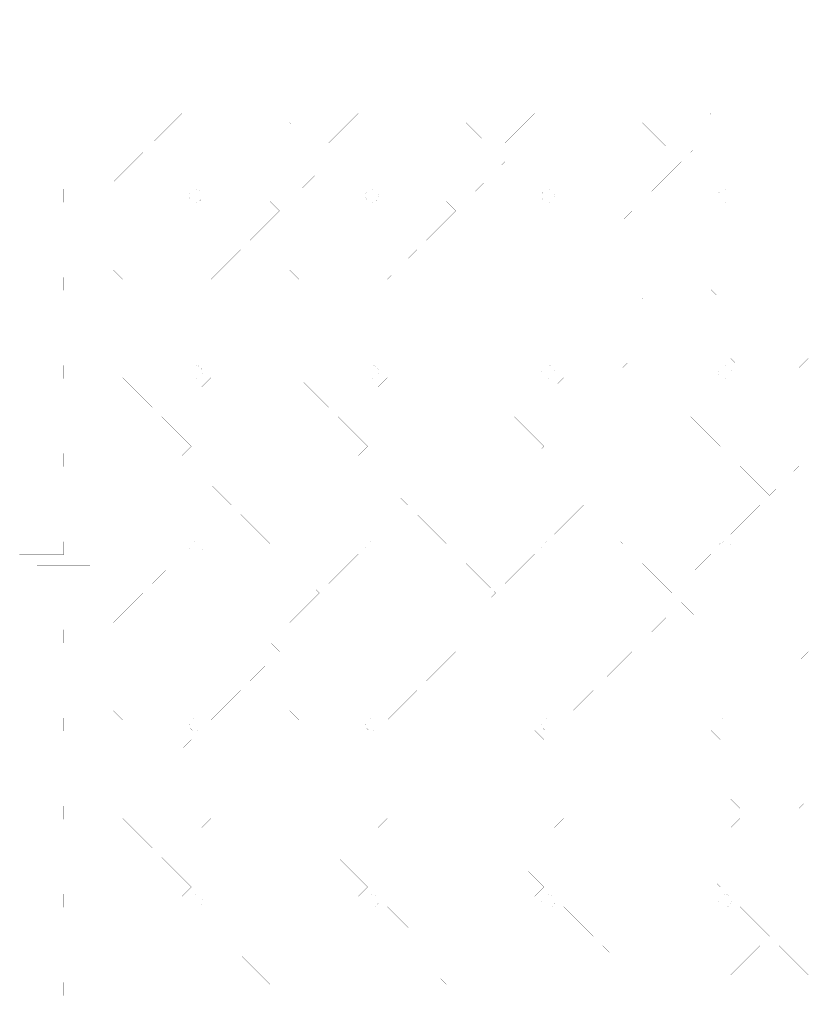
# Model space of a CAD drawing. Extents: x 0 to 14.2, y 0 to 16.4.
# Drawn here: x 0.04 to 7.13, y 7.7 to 16.36 of the extents above; entities that cross this region are included whole.
import ezdxf

# ---------------------------------------------------------------- set-up
doc = ezdxf.new("R2010")
doc.units = 0
doc.layers.get('0').update_dxf_attribs({"linetype": 'CONTINUOUS'})

msp = doc.modelspace()

# ---------------------------------------------------------------- linework, layer by layer
at = {"color": 1, "const_width": 0.000149}
msp.add_lwpolyline([(0.43316, 7.64279), (0.43316, 7.76113), (0.039388, 7.76113), (0.039388, 8.43024), (0.43316, 8.43024), (0.43316, 8.5485), (0.039388, 8.5485), (0.039388, 9.21761), (0.43316, 9.21761), (0.43316, 9.33594), (0.039388, 9.33594), (0.039388, 10.005), (0.43316, 10.005), (0.43316, 10.1233), (0.039388, 10.1233), (0.039388, 10.7924), (0.43316, 10.7924), (0.43316, 10.9107), (0.039388, 10.9107), (0.039388, 11.5798), (0.43316, 11.5798), (0.43316, 11.6981), (0.039388, 11.6981), (0.039388, 12.3672), (0.43316, 12.3672), (0.43316, 12.4855), (0.039388, 12.4855), (0.039388, 13.1546), (0.43316, 13.1546), (0.43316, 13.2729), (0.039388, 13.2729), (0.039388, 13.9421), (0.43316, 13.9421), (0.43316, 14.0604), (0.039388, 14.0604), (0.039388, 14.7294), (0.43316, 14.7294), (0.43316, 14.8478), (0.039388, 14.8478), (0.039388, 16.3633), (1.55501, 16.3633), (1.55501, 15.9696), (1.67329, 15.9696), (1.67329, 16.3633), (2.34239, 16.3633), (2.34239, 15.9696), (2.46072, 15.9696), (2.46072, 16.3633), (3.12983, 16.3633), (3.12983, 15.9696), (3.24815, 15.9696), (3.24815, 16.3633), (3.91726, 16.3633), (3.91726, 15.9696), (4.03554, 15.9696), (4.03554, 16.3633), (4.70464, 16.3633), (4.70464, 15.9696), (4.82297, 15.9696), (4.82297, 16.3633), (5.49203, 16.3633), (5.49203, 15.9696), (5.61035, 15.9696), (5.61035, 16.3633), (6.27946, 16.3633), (6.27946, 15.9696), (6.39774, 15.9696), (6.39774, 16.3633), (7.06685, 16.3633), (7.06685, 15.9696), (7.18517, 15.9696)], dxfattribs=at)
for points in [[(0.984158, 16.2061), (0.984158, 15.7333), (1.45676, 15.7333), (1.45676, 16.2061), (0.984158, 16.2061)], [(1.77154, 16.2061), (1.77154, 15.7333), (2.24419, 15.7333), (2.24419, 16.2061), (1.77154, 16.2061)], [(2.55892, 15.9696), (2.55892, 15.7333), (3.03157, 15.7333), (3.03157, 16.2061), (2.55892, 16.2061), (2.55892, 15.9696)], [(3.36615, 16.2061), (3.34636, 16.2061), (3.34636, 15.7333), (3.81901, 15.7333), (3.81901, 16.2061), (3.36615, 16.2061)], [(4.21262, 16.2061), (4.13379, 16.2061), (4.13379, 15.7333), (4.60639, 15.7333), (4.60639, 16.2061), (4.21262, 16.2061)], [(5.05908, 16.2061), (4.92117, 16.2061), (4.92117, 15.7333), (5.39382, 15.7333), (5.39382, 16.2061), (5.05908, 16.2061)], [(5.90549, 16.2061), (5.70861, 16.2061), (5.70861, 15.7333), (6.18121, 15.7333), (6.18121, 16.2061), (5.90549, 16.2061)], [(6.75196, 16.2061), (6.49599, 16.2061), (6.49599, 15.7333), (6.96864, 15.7333), (6.96864, 16.2061), (6.75196, 16.2061)], [(1.14328, 15.176), (0.885851, 14.9185), (0.878743, 14.9115), (0.962294, 14.8279), (1.22683, 15.0925), (1.49132, 14.8279), (1.55501, 14.8915), (1.57487, 14.9115), (1.31033, 15.176), (1.57487, 15.4404), (1.49132, 15.524), (1.22683, 15.2594), (0.962294, 15.524), (0.878743, 15.4404), (0.885851, 15.4335), (1.14328, 15.176)], [(1.93067, 15.176), (1.73226, 14.9776), (1.67324, 14.9185), (1.66612, 14.9115), (1.74968, 14.8279), (2.01421, 15.0925), (2.27875, 14.8279), (2.36231, 14.9115), (2.09776, 15.176), (2.36231, 15.4404), (2.27875, 15.524), (2.01421, 15.2594), (1.74968, 15.524), (1.66612, 15.4404), (1.67324, 15.4335), (1.73226, 15.3743), (1.93067, 15.176)], [(2.71804, 15.176), (2.45356, 14.9115), (2.53711, 14.8279), (2.57872, 14.8696), (2.8016, 15.0925), (3.06614, 14.8279), (3.12983, 14.8915), (3.14968, 14.9115), (2.88514, 15.176), (3.14968, 15.4404), (3.06614, 15.524), (2.8016, 15.2594), (2.57872, 15.4824), (2.53711, 15.524), (2.45356, 15.4404), (2.57872, 15.3153), (2.71804, 15.176)], [(3.50549, 15.176), (3.42518, 15.0957), (3.36615, 15.0367), (3.24094, 14.9115), (3.32449, 14.8279), (3.58903, 15.0925), (3.85357, 14.8279), (3.93707, 14.9115), (3.67258, 15.176), (3.93707, 15.4404), (3.85357, 15.524), (3.58903, 15.2594), (3.32449, 15.524), (3.24094, 15.4404), (3.36615, 15.3153), (3.42518, 15.2562), (3.50549, 15.176)], [(4.29286, 15.176), (4.21262, 15.0957), (4.02832, 14.9115), (4.11187, 14.8279), (4.21262, 14.9286), (4.27165, 14.9876), (4.37642, 15.0925), (4.64094, 14.8279), (4.7245, 14.9115), (4.45996, 15.176), (4.7245, 15.4404), (4.64094, 15.524), (4.37642, 15.2594), (4.27165, 15.3643), (4.21262, 15.4233), (4.11187, 15.524), (4.02832, 15.4404), (4.21262, 15.2562), (4.27165, 15.1972), (4.29286, 15.176)], [(5.08029, 15.176), (5.05908, 15.1547), (4.81575, 14.9115), (4.89931, 14.8279), (5.16385, 15.0925), (5.42833, 14.8279), (5.51188, 14.9115), (5.24735, 15.176), (5.51188, 15.4404), (5.42833, 15.524), (5.16385, 15.2594), (4.89931, 15.524), (4.81575, 15.4404), (5.05908, 15.1972), (5.08029, 15.176)], [(5.95122, 15.0925), (6.21576, 14.8279), (6.29932, 14.9115), (6.03478, 15.176), (6.29932, 15.4404), (6.21576, 15.524), (5.95122, 15.2594), (5.68668, 15.524), (5.60314, 15.4404), (5.86768, 15.176), (5.60314, 14.9115), (5.68668, 14.8279), (5.95122, 15.0925)], [(6.65506, 15.176), (6.39057, 14.9115), (6.39774, 14.9043), (6.47412, 14.8279), (6.73861, 15.0925), (7.00315, 14.8279), (7.08669, 14.9115), (6.82215, 15.176), (7.08669, 15.4404), (7.00315, 15.524), (6.73861, 15.2594), (6.47412, 15.524), (6.39057, 15.4404), (6.65506, 15.176)], [(0.196724, 14.946), (0.669379, 14.946), (0.669379, 15.4186), (0.196724, 15.4186), (0.196724, 14.946)], [(1.67324, 14.7881), (1.67329, 14.7886), (1.67324, 14.7892), (1.67042, 14.8068), (1.66206, 14.8233), (1.64893, 14.8365), (1.63243, 14.8449), (1.61415, 14.8478), (1.59592, 14.8449), (1.57943, 14.8365), (1.56629, 14.8233), (1.55789, 14.8068), (1.55501, 14.7886), (1.55789, 14.7703), (1.56629, 14.7539), (1.57943, 14.7407), (1.58811, 14.7364), (1.59592, 14.7324), (1.61415, 14.7294), (1.63243, 14.7324), (1.64025, 14.7364), (1.64893, 14.7407), (1.66206, 14.7539), (1.67042, 14.7703), (1.67324, 14.7881)], [(3.24522, 14.7703), (3.24815, 14.7886), (3.24522, 14.8068), (3.23687, 14.8233), (3.22374, 14.8365), (3.20725, 14.8449), (3.18896, 14.8478), (3.17074, 14.8449), (3.15419, 14.8365), (3.14111, 14.8233), (3.13271, 14.8068), (3.12983, 14.7886), (3.13271, 14.7703), (3.14111, 14.7539), (3.15419, 14.7407), (3.17074, 14.7324), (3.18896, 14.7294), (3.20725, 14.7324), (3.22374, 14.7407), (3.23687, 14.7539), (3.24522, 14.7703)], [(4.70751, 14.8068), (4.70464, 14.7886), (4.70751, 14.7703), (4.71593, 14.7539), (4.729, 14.7407), (4.73768, 14.7364), (4.7455, 14.7324), (4.76378, 14.7294), (4.78207, 14.7324), (4.78988, 14.7364), (4.79856, 14.7407), (4.8016, 14.7438), (4.81164, 14.7539), (4.82004, 14.7703), (4.82297, 14.7886), (4.82004, 14.8068), (4.81164, 14.8233), (4.8016, 14.8335), (4.79856, 14.8365), (4.78207, 14.8449), (4.76378, 14.8478), (4.7455, 14.8449), (4.729, 14.8365), (4.71593, 14.8233), (4.70751, 14.8068)], [(6.35682, 14.7324), (6.36469, 14.7364), (6.37337, 14.7407), (6.38644, 14.7539), (6.39486, 14.7703), (6.39774, 14.7886), (6.39486, 14.8068), (6.38644, 14.8233), (6.37337, 14.8365), (6.35682, 14.8449), (6.3386, 14.8478), (6.33356, 14.8469), (6.32032, 14.8449), (6.30382, 14.8365), (6.29069, 14.8233), (6.28233, 14.8068), (6.27946, 14.7886), (6.28233, 14.7703), (6.29069, 14.7539), (6.30382, 14.7407), (6.3125, 14.7364), (6.32032, 14.7324), (6.3386, 14.7294), (6.35682, 14.7324)], [(1.14328, 14.3886), (0.878743, 14.124), (0.885851, 14.1169), (0.962294, 14.0404), (1.22683, 14.305), (1.49132, 14.0404), (1.57487, 14.124), (1.31033, 14.3886), (1.57487, 14.6531), (1.49132, 14.7367), (1.22683, 14.4721), (0.962294, 14.7367), (0.885851, 14.6601), (0.878743, 14.6531), (1.14328, 14.3886)], [(1.93067, 14.3886), (1.66612, 14.124), (1.67324, 14.1169), (1.73226, 14.0579), (1.74968, 14.0404), (2.01421, 14.305), (2.27875, 14.0404), (2.36231, 14.124), (2.09776, 14.3886), (2.36231, 14.6531), (2.27875, 14.7367), (2.01421, 14.4721), (1.74968, 14.7367), (1.73226, 14.7193), (1.67324, 14.6601), (1.66612, 14.6531), (1.93067, 14.3886)], [(2.71804, 14.3886), (2.57872, 14.2493), (2.51969, 14.1901), (2.45356, 14.124), (2.53711, 14.0404), (2.57872, 14.0821), (2.8016, 14.305), (3.06614, 14.0404), (3.14968, 14.124), (2.88514, 14.3886), (3.14968, 14.6531), (3.06614, 14.7367), (2.8016, 14.4721), (2.57872, 14.695), (2.53711, 14.7367), (2.45356, 14.6531), (2.51969, 14.5869), (2.57872, 14.5279), (2.71804, 14.3886)], [(3.50549, 14.3886), (3.24094, 14.124), (3.32449, 14.0404), (3.36615, 14.0821), (3.42518, 14.1412), (3.58903, 14.305), (3.85357, 14.0404), (3.93707, 14.124), (3.67258, 14.3886), (3.93707, 14.6531), (3.85357, 14.7367), (3.58903, 14.4721), (3.42518, 14.636), (3.36615, 14.695), (3.32449, 14.7367), (3.24094, 14.6531), (3.50549, 14.3886)], [(4.29286, 14.3886), (4.27165, 14.3674), (4.21262, 14.3083), (4.02832, 14.124), (4.11187, 14.0404), (4.37642, 14.305), (4.64094, 14.0404), (4.7245, 14.124), (4.45996, 14.3886), (4.7245, 14.6531), (4.64094, 14.7367), (4.37642, 14.4721), (4.11187, 14.7367), (4.02832, 14.6531), (4.21262, 14.4689), (4.27165, 14.4097), (4.29286, 14.3886)], [(5.08029, 14.3886), (4.81575, 14.124), (4.89931, 14.0404), (5.05908, 14.2003), (5.11811, 14.2593), (5.16385, 14.305), (5.42833, 14.0404), (5.51188, 14.124), (5.24735, 14.3886), (5.51188, 14.6531), (5.42833, 14.7367), (5.16385, 14.4721), (5.11811, 14.5178), (5.05908, 14.5769), (4.89931, 14.7367), (4.81575, 14.6531), (5.08029, 14.3886)], [(5.95122, 14.305), (6.21576, 14.0404), (6.29932, 14.124), (6.03478, 14.3886), (6.29932, 14.6531), (6.21576, 14.7367), (5.95122, 14.4721), (5.90549, 14.5178), (5.68668, 14.7367), (5.60314, 14.6531), (5.86768, 14.3886), (5.60314, 14.124), (5.68668, 14.0404), (5.90549, 14.2593), (5.95122, 14.305)], [(6.65506, 14.3886), (6.39057, 14.124), (6.47412, 14.0404), (6.73861, 14.305), (6.75196, 14.2917), (6.81104, 14.2326), (7.00315, 14.0404), (7.08669, 14.124), (6.82215, 14.3886), (7.08669, 14.6531), (7.00315, 14.7367), (6.81104, 14.5444), (6.75196, 14.4854), (6.73861, 14.4721), (6.47412, 14.7367), (6.4669, 14.7294), (6.39057, 14.6531), (6.65506, 14.3886)], [(0.196724, 14.1586), (0.669379, 14.1586), (0.669379, 14.6312), (0.196724, 14.6312), (0.196724, 14.1586)], [(1.14328, 13.6012), (0.885851, 13.3437), (0.878743, 13.3366), (0.962294, 13.2531), (1.22683, 13.5176), (1.49132, 13.2531), (1.55501, 13.3167), (1.57487, 13.3366), (1.31033, 13.6012), (1.57487, 13.8657), (1.49132, 13.9492), (1.22683, 13.6847), (0.962294, 13.9492), (0.878743, 13.8657), (0.885851, 13.8586), (1.14328, 13.6012)], [(1.93067, 13.6012), (1.73226, 13.4028), (1.67324, 13.3437), (1.66612, 13.3366), (1.74968, 13.2531), (2.01421, 13.5176), (2.27875, 13.2531), (2.36231, 13.3366), (2.09776, 13.6012), (2.36231, 13.8657), (2.27875, 13.9492), (2.01421, 13.6847), (1.74968, 13.9492), (1.73226, 13.9318), (1.67324, 13.8728), (1.66612, 13.8657), (1.67324, 13.8586), (1.73226, 13.7995), (1.93067, 13.6012)], [(2.71804, 13.6012), (2.57872, 13.4619), (2.51969, 13.4028), (2.45356, 13.3366), (2.53711, 13.2531), (2.57872, 13.2948), (2.8016, 13.5176), (3.06614, 13.2531), (3.12983, 13.3167), (3.14968, 13.3366), (2.88514, 13.6012), (3.14968, 13.8657), (3.06614, 13.9492), (2.8016, 13.6847), (2.53711, 13.9492), (2.51969, 13.9318), (2.45356, 13.8657), (2.71804, 13.6012)], [(3.50549, 13.6012), (3.24094, 13.3366), (3.32449, 13.2531), (3.58903, 13.5176), (3.85357, 13.2531), (3.93707, 13.3366), (3.67258, 13.6012), (3.93707, 13.8657), (3.85357, 13.9492), (3.58903, 13.6847), (3.42518, 13.8485), (3.36615, 13.9076), (3.32449, 13.9492), (3.24094, 13.8657), (3.36615, 13.7405), (3.42518, 13.6814), (3.50549, 13.6012)], [(4.29286, 13.6012), (4.27165, 13.58), (4.21262, 13.5209), (4.02832, 13.3366), (4.11187, 13.2531), (4.21262, 13.3538), (4.27165, 13.4129), (4.37642, 13.5176), (4.64094, 13.2531), (4.7245, 13.3366), (4.45996, 13.6012), (4.7245, 13.8657), (4.64094, 13.9492), (4.37642, 13.6847), (4.21262, 13.8485), (4.11187, 13.9492), (4.02832, 13.8657), (4.21262, 13.6814), (4.29286, 13.6012)], [(5.08029, 13.6012), (4.81575, 13.3366), (4.89931, 13.2531), (5.16385, 13.5176), (5.42833, 13.2531), (5.51188, 13.3366), (5.24735, 13.6012), (5.51188, 13.8657), (5.42833, 13.9492), (5.16385, 13.6847), (5.11811, 13.7304), (5.05908, 13.7895), (4.89931, 13.9492), (4.81575, 13.8657), (5.05908, 13.6224), (5.08029, 13.6012)], [(5.95122, 13.5176), (6.21576, 13.2531), (6.29932, 13.3366), (6.03478, 13.6012), (6.29932, 13.8657), (6.21576, 13.9492), (5.96457, 13.6981), (5.95122, 13.6847), (5.90549, 13.7304), (5.68668, 13.9492), (5.60314, 13.8657), (5.86768, 13.6012), (5.60314, 13.3366), (5.68668, 13.2531), (5.95122, 13.5176)], [(6.65506, 13.6012), (6.39057, 13.3366), (6.39774, 13.3294), (6.47412, 13.2531), (6.73861, 13.5176), (7.00315, 13.2531), (7.08669, 13.3366), (6.82215, 13.6012), (7.08669, 13.8657), (7.00315, 13.9492), (6.81104, 13.7571), (6.75196, 13.6981), (6.73861, 13.6847), (6.47412, 13.9492), (6.39057, 13.8657), (6.65506, 13.6012)], [(0.196724, 13.3712), (0.669379, 13.3712), (0.669379, 13.8439), (0.196724, 13.8439), (0.196724, 13.3712)], [(1.67324, 13.2133), (1.67329, 13.2138), (1.67324, 13.2143), (1.67042, 13.232), (1.66206, 13.2486), (1.64893, 13.2617), (1.63243, 13.2701), (1.61415, 13.2729), (1.59592, 13.2701), (1.57943, 13.2617), (1.56629, 13.2486), (1.55789, 13.232), (1.55501, 13.2138), (1.55653, 13.2044), (1.55789, 13.1955), (1.56629, 13.179), (1.57943, 13.1659), (1.59592, 13.1576), (1.61415, 13.1546), (1.63243, 13.1576), (1.64893, 13.1659), (1.66206, 13.179), (1.67042, 13.1955), (1.67182, 13.2044), (1.67324, 13.2133)], [(3.24522, 13.1955), (3.24815, 13.2138), (3.24522, 13.232), (3.23687, 13.2486), (3.22374, 13.2617), (3.20725, 13.2701), (3.18896, 13.2729), (3.17074, 13.2701), (3.15419, 13.2617), (3.14111, 13.2486), (3.13271, 13.232), (3.12983, 13.2138), (3.13271, 13.1955), (3.14111, 13.179), (3.15419, 13.1659), (3.17074, 13.1576), (3.18896, 13.1546), (3.20725, 13.1576), (3.22374, 13.1659), (3.23687, 13.179), (3.24522, 13.1955)], [(4.7455, 13.1576), (4.76378, 13.1546), (4.78207, 13.1576), (4.79856, 13.1659), (4.81164, 13.179), (4.82004, 13.1955), (4.82146, 13.2044), (4.82297, 13.2138), (4.82004, 13.232), (4.81164, 13.2486), (4.79856, 13.2617), (4.78207, 13.2701), (4.76378, 13.2729), (4.7455, 13.2701), (4.729, 13.2617), (4.71593, 13.2486), (4.70751, 13.232), (4.70464, 13.2138), (4.70611, 13.2044), (4.70751, 13.1955), (4.71593, 13.179), (4.729, 13.1659), (4.7455, 13.1576)], [(6.39486, 13.1955), (6.39626, 13.2044), (6.39774, 13.2138), (6.39486, 13.232), (6.38644, 13.2486), (6.37337, 13.2617), (6.35682, 13.2701), (6.3386, 13.2729), (6.32032, 13.2701), (6.30382, 13.2617), (6.29069, 13.2486), (6.28233, 13.232), (6.27946, 13.2138), (6.28093, 13.2044), (6.28233, 13.1955), (6.29069, 13.179), (6.30382, 13.1659), (6.32032, 13.1576), (6.3386, 13.1546), (6.35682, 13.1576), (6.37337, 13.1659), (6.38644, 13.179), (6.39486, 13.1955)], [(1.14328, 12.8138), (0.878743, 12.5492), (0.885851, 12.5422), (0.962294, 12.4657), (1.22683, 12.7302), (1.49132, 12.4657), (1.57487, 12.5492), (1.31033, 12.8138), (1.57487, 13.0783), (1.49132, 13.1618), (1.22683, 12.8973), (0.962294, 13.1618), (0.878743, 13.0783), (1.14328, 12.8138)], [(1.93067, 12.8138), (1.73226, 12.6154), (1.67324, 12.5563), (1.66612, 12.5492), (1.67324, 12.5422), (1.73226, 12.4831), (1.74968, 12.4657), (2.01421, 12.7302), (2.27875, 12.4657), (2.36231, 12.5492), (2.09776, 12.8138), (2.36231, 13.0783), (2.27875, 13.1618), (2.01421, 12.8973), (1.74968, 13.1618), (1.66612, 13.0783), (1.93067, 12.8138)], [(2.71804, 12.8138), (2.51969, 12.6154), (2.45356, 12.5492), (2.51969, 12.4831), (2.53711, 12.4657), (2.8016, 12.7302), (3.06614, 12.4657), (3.14968, 12.5492), (2.88514, 12.8138), (3.14968, 13.0783), (3.06614, 13.1618), (2.8016, 12.8973), (2.57872, 13.1202), (2.53711, 13.1618), (2.45356, 13.0783), (2.51969, 13.0122), (2.57872, 12.9531), (2.71804, 12.8138)], [(3.50549, 12.8138), (3.42518, 12.7335), (3.36615, 12.6744), (3.24094, 12.5492), (3.32449, 12.4657), (3.36615, 12.5073), (3.42518, 12.5664), (3.58903, 12.7302), (3.85357, 12.4657), (3.93707, 12.5492), (3.67258, 12.8138), (3.93707, 13.0783), (3.85357, 13.1618), (3.58903, 12.8973), (3.32449, 13.1618), (3.24094, 13.0783), (3.50549, 12.8138)], [(4.29286, 12.8138), (4.02832, 12.5492), (4.11187, 12.4657), (4.21262, 12.5664), (4.37642, 12.7302), (4.64094, 12.4657), (4.7245, 12.5492), (4.45996, 12.8138), (4.7245, 13.0783), (4.64094, 13.1618), (4.37642, 12.8973), (4.27165, 13.0021), (4.21262, 13.0611), (4.11187, 13.1618), (4.02832, 13.0783), (4.21262, 12.894), (4.27165, 12.835), (4.29286, 12.8138)], [(5.08029, 12.8138), (4.81575, 12.5492), (4.89931, 12.4657), (5.05908, 12.6254), (5.11811, 12.6845), (5.16385, 12.7302), (5.42833, 12.4657), (5.51188, 12.5492), (5.24735, 12.8138), (5.51188, 13.0783), (5.42833, 13.1618), (5.16385, 12.8973), (4.89931, 13.1618), (4.81575, 13.0783), (5.08029, 12.8138)], [(5.95122, 12.7302), (5.96457, 12.7168), (6.21576, 12.4657), (6.29932, 12.5492), (6.03478, 12.8138), (6.29932, 13.0783), (6.21576, 13.1618), (5.95122, 12.8973), (5.68668, 13.1618), (5.60314, 13.0783), (5.86768, 12.8138), (5.60314, 12.5492), (5.68668, 12.4657), (5.90549, 12.6845), (5.95122, 12.7302)], [(6.65506, 12.8138), (6.39057, 12.5492), (6.47412, 12.4657), (6.73861, 12.7302), (6.75196, 12.7168), (6.81104, 12.6578), (7.00315, 12.4657), (7.08669, 12.5492), (6.82215, 12.8138), (7.08669, 13.0783), (7.00315, 13.1618), (6.73861, 12.8973), (6.47412, 13.1618), (6.39057, 13.0783), (6.65506, 12.8138)], [(0.196724, 12.5838), (0.669379, 12.5838), (0.669379, 13.0564), (0.196724, 13.0564), (0.196724, 12.5838)], [(1.14328, 12.0264), (0.878743, 11.7618), (0.962294, 11.6783), (1.22683, 11.9428), (1.49132, 11.6783), (1.57487, 11.7618), (1.31033, 12.0264), (1.57487, 12.2909), (1.49132, 12.3745), (1.22683, 12.1099), (0.962294, 12.3745), (0.885851, 12.298), (0.878743, 12.2909), (1.14328, 12.0264)], [(1.93067, 12.0264), (1.66612, 11.7618), (1.74968, 11.6783), (2.01421, 11.9428), (2.27875, 11.6783), (2.36231, 11.7618), (2.09776, 12.0264), (2.36231, 12.2909), (2.27875, 12.3745), (2.01421, 12.1099), (1.74968, 12.3745), (1.73226, 12.357), (1.67324, 12.298), (1.66612, 12.2909), (1.93067, 12.0264)], [(2.71804, 12.0264), (2.57872, 11.887), (2.51969, 11.828), (2.45356, 11.7618), (2.53711, 11.6783), (2.57872, 11.7199), (2.8016, 11.9428), (3.06614, 11.6783), (3.14968, 11.7618), (2.88514, 12.0264), (3.14968, 12.2909), (3.06614, 12.3745), (2.8016, 12.1099), (2.57872, 12.3328), (2.53711, 12.3745), (2.45356, 12.2909), (2.51969, 12.2248), (2.57872, 12.1657), (2.71804, 12.0264)], [(3.50549, 12.0264), (3.24094, 11.7618), (3.32449, 11.6783), (3.58903, 11.9428), (3.85357, 11.6783), (3.93707, 11.7618), (3.67258, 12.0264), (3.93707, 12.2909), (3.85357, 12.3745), (3.58903, 12.1099), (3.42518, 12.2737), (3.36615, 12.3328), (3.32449, 12.3745), (3.24094, 12.2909), (3.50549, 12.0264)], [(4.29286, 12.0264), (4.27165, 12.0052), (4.21262, 11.9461), (4.02832, 11.7618), (4.11187, 11.6783), (4.21262, 11.779), (4.27165, 11.8381), (4.37642, 11.9428), (4.64094, 11.6783), (4.7245, 11.7618), (4.45996, 12.0264), (4.7245, 12.2909), (4.64094, 12.3745), (4.37642, 12.1099), (4.11187, 12.3745), (4.02832, 12.2909), (4.21262, 12.1067), (4.27165, 12.0476), (4.29286, 12.0264)], [(5.08029, 12.0264), (4.81575, 11.7618), (4.89931, 11.6783), (5.05908, 11.8381), (5.11811, 11.8971), (5.16385, 11.9428), (5.42833, 11.6783), (5.51188, 11.7618), (5.24735, 12.0264), (5.51188, 12.2909), (5.42833, 12.3745), (5.16385, 12.1099), (5.11811, 12.1556), (5.05908, 12.2147), (4.89931, 12.3745), (4.81575, 12.2909), (5.08029, 12.0264)], [(5.95122, 11.9428), (6.21576, 11.6783), (6.29932, 11.7618), (6.03478, 12.0264), (6.29932, 12.2909), (6.21576, 12.3745), (5.95122, 12.1099), (5.90549, 12.1556), (5.68668, 12.3745), (5.60314, 12.2909), (5.86768, 12.0264), (5.60314, 11.7618), (5.68668, 11.6783), (5.90549, 11.8971), (5.95122, 11.9428)], [(6.65506, 12.0264), (6.39057, 11.7618), (6.39774, 11.7546), (6.47412, 11.6783), (6.73861, 11.9428), (7.00315, 11.6783), (7.08669, 11.7618), (6.82215, 12.0264), (7.08669, 12.2909), (7.00315, 12.3745), (6.81104, 12.1823), (6.75196, 12.1233), (6.73861, 12.1099), (6.47412, 12.3745), (6.39057, 12.2909), (6.65506, 12.0264)], [(0.196724, 11.7964), (0.669379, 11.7964), (0.669379, 12.269), (0.196724, 12.269), (0.196724, 11.7964)], [(1.67324, 11.6385), (1.67329, 11.639), (1.67324, 11.6395), (1.67042, 11.6573), (1.66276, 11.6724), (1.66206, 11.6738), (1.64893, 11.6868), (1.63243, 11.6953), (1.61415, 11.6981), (1.59592, 11.6953), (1.57943, 11.6868), (1.56629, 11.6738), (1.5656, 11.6724), (1.55789, 11.6573), (1.55501, 11.639), (1.55789, 11.6207), (1.56629, 11.6042), (1.57943, 11.5912), (1.59592, 11.5827), (1.61415, 11.5798), (1.63243, 11.5827), (1.64893, 11.5912), (1.66206, 11.6042), (1.67042, 11.6207), (1.67324, 11.6385)], [(3.24522, 11.6207), (3.24815, 11.639), (3.24522, 11.6573), (3.23687, 11.6738), (3.22374, 11.6868), (3.20725, 11.6953), (3.18896, 11.6981), (3.17074, 11.6953), (3.15419, 11.6868), (3.14111, 11.6738), (3.13271, 11.6573), (3.12983, 11.639), (3.13271, 11.6207), (3.14111, 11.6042), (3.15419, 11.5912), (3.17074, 11.5827), (3.18896, 11.5798), (3.20725, 11.5827), (3.22374, 11.5912), (3.23687, 11.6042), (3.24522, 11.6207)], [(4.70751, 11.6573), (4.70464, 11.639), (4.70751, 11.6207), (4.71593, 11.6042), (4.729, 11.5912), (4.7455, 11.5827), (4.76378, 11.5798), (4.78207, 11.5827), (4.79856, 11.5912), (4.81164, 11.6042), (4.82004, 11.6207), (4.82297, 11.639), (4.82004, 11.6573), (4.81233, 11.6724), (4.81164, 11.6738), (4.79856, 11.6868), (4.78207, 11.6953), (4.76378, 11.6981), (4.7455, 11.6953), (4.729, 11.6868), (4.71593, 11.6738), (4.71522, 11.6724), (4.70751, 11.6573)], [(6.39486, 11.6207), (6.39774, 11.639), (6.39486, 11.6573), (6.38715, 11.6724), (6.38644, 11.6738), (6.37337, 11.6868), (6.35682, 11.6953), (6.3386, 11.6981), (6.32032, 11.6953), (6.30382, 11.6868), (6.29069, 11.6738), (6.28999, 11.6724), (6.28233, 11.6573), (6.27946, 11.639), (6.28233, 11.6207), (6.29069, 11.6042), (6.30382, 11.5912), (6.32032, 11.5827), (6.3386, 11.5798), (6.35682, 11.5827), (6.37337, 11.5912), (6.38644, 11.6042), (6.39486, 11.6207)], [(1.14328, 11.2389), (0.885851, 10.9815), (0.878743, 10.9744), (0.962294, 10.8909), (1.22683, 11.1554), (1.49132, 10.8909), (1.57487, 10.9744), (1.31033, 11.2389), (1.57487, 11.5035), (1.55501, 11.5234), (1.49132, 11.587), (1.22683, 11.3225), (0.962294, 11.587), (0.878743, 11.5035), (0.885851, 11.4964), (1.14328, 11.2389)], [(1.93067, 11.2389), (1.73226, 11.0406), (1.67324, 10.9815), (1.66612, 10.9744), (1.74968, 10.8909), (2.01421, 11.1554), (2.27875, 10.8909), (2.36231, 10.9744), (2.09776, 11.2389), (2.36231, 11.5035), (2.27875, 11.587), (2.01421, 11.3225), (1.74968, 11.587), (1.66612, 11.5035), (1.67324, 11.4964), (1.73226, 11.4373), (1.93067, 11.2389)], [(2.71804, 11.2389), (2.45356, 10.9744), (2.53711, 10.8909), (2.57872, 10.9326), (2.8016, 11.1554), (3.06614, 10.8909), (3.14968, 10.9744), (2.88514, 11.2389), (3.14968, 11.5035), (3.12983, 11.5234), (3.06614, 11.587), (2.8016, 11.3225), (2.57872, 11.5454), (2.53711, 11.587), (2.45356, 11.5035), (2.57872, 11.3783), (2.71804, 11.2389)], [(3.50549, 11.2389), (3.42518, 11.1587), (3.36615, 11.0996), (3.24094, 10.9744), (3.32449, 10.8909), (3.58903, 11.1554), (3.85357, 10.8909), (3.93707, 10.9744), (3.67258, 11.2389), (3.93707, 11.5035), (3.85357, 11.587), (3.58903, 11.3225), (3.32449, 11.587), (3.24094, 11.5035), (3.36615, 11.3783), (3.42518, 11.3192), (3.50549, 11.2389)], [(4.29286, 11.2389), (4.21262, 11.1587), (4.02832, 10.9744), (4.11187, 10.8909), (4.21262, 10.9916), (4.27165, 11.0507), (4.37642, 11.1554), (4.64094, 10.8909), (4.7245, 10.9744), (4.45996, 11.2389), (4.7245, 11.5035), (4.64094, 11.587), (4.37642, 11.3225), (4.27165, 11.4273), (4.21262, 11.4863), (4.11187, 11.587), (4.02832, 11.5035), (4.21262, 11.3192), (4.27165, 11.2602), (4.29286, 11.2389)], [(5.08029, 11.2389), (5.05908, 11.2177), (4.81575, 10.9744), (4.89931, 10.8909), (5.16385, 11.1554), (5.42833, 10.8909), (5.51188, 10.9744), (5.24735, 11.2389), (5.51188, 11.5035), (5.42833, 11.587), (5.16385, 11.3225), (4.89931, 11.587), (4.81575, 11.5035), (5.05908, 11.2602), (5.08029, 11.2389)], [(5.95122, 11.1554), (6.21576, 10.8909), (6.29932, 10.9744), (6.03478, 11.2389), (6.29932, 11.5035), (6.21576, 11.587), (5.95122, 11.3225), (5.68668, 11.587), (5.60314, 11.5035), (5.86768, 11.2389), (5.60314, 10.9744), (5.68668, 10.8909), (5.95122, 11.1554)], [(6.65506, 11.2389), (6.39057, 10.9744), (6.47412, 10.8909), (6.73861, 11.1554), (7.00315, 10.8909), (7.08669, 10.9744), (6.82215, 11.2389), (7.08669, 11.5035), (7.00315, 11.587), (6.73861, 11.3225), (6.47412, 11.587), (6.39057, 11.5035), (6.65506, 11.2389)], [(0.196724, 11.009), (0.669379, 11.009), (0.669379, 11.4816), (0.196724, 11.4816), (0.196724, 11.009)], [(1.14328, 10.4516), (0.878743, 10.187), (0.885851, 10.18), (0.962294, 10.1035), (1.22683, 10.368), (1.49132, 10.1035), (1.57487, 10.187), (1.31033, 10.4516), (1.57487, 10.7161), (1.49132, 10.7996), (1.22683, 10.5351), (0.962294, 10.7996), (0.885851, 10.7231), (0.878743, 10.7161), (1.14328, 10.4516)], [(1.93067, 10.4516), (1.66612, 10.187), (1.67324, 10.18), (1.67329, 10.1798), (1.74968, 10.1035), (2.01421, 10.368), (2.27875, 10.1035), (2.36231, 10.187), (2.09776, 10.4516), (2.36231, 10.7161), (2.27875, 10.7996), (2.01421, 10.5351), (1.74968, 10.7996), (1.73226, 10.7822), (1.67324, 10.7231), (1.66612, 10.7161), (1.93067, 10.4516)], [(2.71804, 10.4516), (2.57872, 10.3122), (2.51969, 10.2532), (2.45356, 10.187), (2.53711, 10.1035), (2.57872, 10.1451), (2.8016, 10.368), (3.06614, 10.1035), (3.14968, 10.187), (2.88514, 10.4516), (3.14968, 10.7161), (3.06614, 10.7996), (2.8016, 10.5351), (2.57872, 10.758), (2.53711, 10.7996), (2.45356, 10.7161), (2.51969, 10.65), (2.57872, 10.5909), (2.71804, 10.4516)], [(3.50549, 10.4516), (3.24094, 10.187), (3.24815, 10.1798), (3.32449, 10.1035), (3.36615, 10.1451), (3.42518, 10.2042), (3.58903, 10.368), (3.85357, 10.1035), (3.93707, 10.187), (3.67258, 10.4516), (3.93707, 10.7161), (3.85357, 10.7996), (3.58903, 10.5351), (3.42518, 10.6989), (3.36615, 10.758), (3.32449, 10.7996), (3.24094, 10.7161), (3.50549, 10.4516)], [(4.29286, 10.4516), (4.27165, 10.4303), (4.21262, 10.3712), (4.02832, 10.187), (4.11187, 10.1035), (4.37642, 10.368), (4.64094, 10.1035), (4.70464, 10.1672), (4.7245, 10.187), (4.45996, 10.4516), (4.7245, 10.7161), (4.64094, 10.7996), (4.37642, 10.5351), (4.11187, 10.7996), (4.02832, 10.7161), (4.21262, 10.5318), (4.27165, 10.4728), (4.29286, 10.4516)], [(5.08029, 10.4516), (4.81575, 10.187), (4.82297, 10.1798), (4.89931, 10.1035), (5.05908, 10.2632), (5.11811, 10.3223), (5.16385, 10.368), (5.42833, 10.1035), (5.51188, 10.187), (5.24735, 10.4516), (5.51188, 10.7161), (5.42833, 10.7996), (5.16385, 10.5351), (5.11811, 10.5808), (5.05908, 10.6399), (4.89931, 10.7996), (4.81575, 10.7161), (5.08029, 10.4516)], [(5.95122, 10.368), (6.21576, 10.1035), (6.27946, 10.1672), (6.29932, 10.187), (6.03478, 10.4516), (6.29932, 10.7161), (6.21576, 10.7996), (5.95122, 10.5351), (5.90549, 10.5808), (5.68668, 10.7996), (5.60314, 10.7161), (5.86768, 10.4516), (5.60314, 10.187), (5.68668, 10.1035), (5.90549, 10.3223), (5.95122, 10.368)], [(6.65506, 10.4516), (6.39057, 10.187), (6.47412, 10.1035), (6.73861, 10.368), (6.75196, 10.3547), (6.81104, 10.2956), (7.00315, 10.1035), (7.08669, 10.187), (6.82215, 10.4516), (7.08669, 10.7161), (7.00315, 10.7996), (6.81104, 10.6075), (6.75196, 10.5484), (6.73861, 10.5351), (6.47412, 10.7996), (6.39057, 10.7161), (6.65506, 10.4516)], [(0.196724, 10.2216), (0.669379, 10.2216), (0.669379, 10.6942), (0.196724, 10.6942), (0.196724, 10.2216)], [(1.67324, 10.0637), (1.67329, 10.0642), (1.67324, 10.0647), (1.67042, 10.0825), (1.66206, 10.099), (1.64893, 10.1121), (1.63243, 10.1204), (1.61415, 10.1233), (1.59592, 10.1204), (1.57943, 10.1121), (1.56629, 10.099), (1.55789, 10.0825), (1.55501, 10.0642), (1.55572, 10.0598), (1.55789, 10.046), (1.56629, 10.0294), (1.57943, 10.0163), (1.59592, 10.0079), (1.61415, 10.005), (1.63243, 10.0079), (1.64893, 10.0163), (1.66206, 10.0294), (1.67042, 10.046), (1.67264, 10.0598), (1.67324, 10.0637)], [(3.24522, 10.046), (3.24815, 10.0642), (3.24522, 10.0825), (3.23687, 10.099), (3.22374, 10.1121), (3.20725, 10.1204), (3.18896, 10.1233), (3.17074, 10.1204), (3.15419, 10.1121), (3.14111, 10.099), (3.13271, 10.0825), (3.12983, 10.0642), (3.13271, 10.046), (3.14111, 10.0294), (3.15419, 10.0163), (3.17074, 10.0079), (3.18896, 10.005), (3.20725, 10.0079), (3.22374, 10.0163), (3.23687, 10.0294), (3.24522, 10.046)], [(4.7455, 10.0079), (4.76378, 10.005), (4.78207, 10.0079), (4.79856, 10.0163), (4.81164, 10.0294), (4.82004, 10.046), (4.82226, 10.0598), (4.82297, 10.0642), (4.82004, 10.0825), (4.81164, 10.099), (4.79856, 10.1121), (4.78207, 10.1204), (4.76378, 10.1233), (4.7455, 10.1204), (4.729, 10.1121), (4.71593, 10.099), (4.70751, 10.0825), (4.70464, 10.0642), (4.70535, 10.0598), (4.70751, 10.046), (4.71593, 10.0294), (4.729, 10.0163), (4.7455, 10.0079)], [(6.39486, 10.046), (6.39703, 10.0598), (6.39774, 10.0642), (6.39486, 10.0825), (6.38644, 10.099), (6.37337, 10.1121), (6.35682, 10.1204), (6.3386, 10.1233), (6.32032, 10.1204), (6.30382, 10.1121), (6.29069, 10.099), (6.28233, 10.0825), (6.27946, 10.0642), (6.28017, 10.0598), (6.28233, 10.046), (6.29069, 10.0294), (6.30382, 10.0163), (6.32032, 10.0079), (6.3386, 10.005), (6.35682, 10.0079), (6.37337, 10.0163), (6.38644, 10.0294), (6.39486, 10.046)], [(1.14328, 9.66417), (0.878743, 9.39963), (0.962294, 9.31608), (1.22683, 9.58062), (1.49132, 9.31608), (1.57487, 9.39963), (1.31033, 9.66417), (1.57487, 9.92865), (1.55501, 9.94857), (1.49132, 10.0122), (1.22683, 9.74772), (0.962294, 10.0122), (0.878743, 9.92865), (0.885851, 9.9216), (1.14328, 9.66417)], [(1.93067, 9.66417), (1.66612, 9.39963), (1.74968, 9.31608), (2.01421, 9.58062), (2.27875, 9.31608), (2.36231, 9.39963), (2.09776, 9.66417), (2.36231, 9.92865), (2.27875, 10.0122), (2.01421, 9.74772), (1.74968, 10.0122), (1.73226, 9.99485), (1.67324, 9.93576), (1.66612, 9.92865), (1.67324, 9.9216), (1.73226, 9.86253), (1.93067, 9.66417)], [(2.71804, 9.66417), (2.57872, 9.52485), (2.51969, 9.46576), (2.45356, 9.39963), (2.53711, 9.31608), (2.57872, 9.35775), (2.8016, 9.58062), (3.06614, 9.31608), (3.14968, 9.39963), (2.88514, 9.66417), (3.14968, 9.92865), (3.12983, 9.94857), (3.06614, 10.0122), (2.8016, 9.74772), (2.53711, 10.0122), (2.51969, 9.99485), (2.45356, 9.92865), (2.71804, 9.66417)], [(3.50549, 9.66417), (3.24094, 9.39963), (3.32449, 9.31608), (3.58903, 9.58062), (3.85357, 9.31608), (3.93707, 9.39963), (3.67258, 9.66417), (3.93707, 9.92865), (3.85357, 10.0122), (3.58903, 9.74772), (3.42518, 9.91151), (3.36615, 9.9706), (3.32449, 10.0122), (3.31728, 10.005), (3.24094, 9.92865), (3.36615, 9.8035), (3.42518, 9.74442), (3.50549, 9.66417)], [(4.29286, 9.66417), (4.27165, 9.64296), (4.21262, 9.58388), (4.02832, 9.39963), (4.11187, 9.31608), (4.21262, 9.41678), (4.27165, 9.47586), (4.37642, 9.58062), (4.64094, 9.31608), (4.7245, 9.39963), (4.45996, 9.66417), (4.7245, 9.92865), (4.64094, 10.0122), (4.37642, 9.74772), (4.21262, 9.91151), (4.11187, 10.0122), (4.02832, 9.92865), (4.21262, 9.74442), (4.29286, 9.66417)], [(5.08029, 9.66417), (4.81575, 9.39963), (4.89931, 9.31608), (5.16385, 9.58062), (5.42833, 9.31608), (5.51188, 9.39963), (5.24735, 9.66417), (5.51188, 9.92865), (5.42833, 10.0122), (5.16385, 9.74772), (5.11811, 9.7934), (5.05908, 9.85249), (4.89931, 10.0122), (4.89208, 10.005), (4.81575, 9.92865), (5.05908, 9.68539), (5.08029, 9.66417)], [(5.95122, 9.58062), (6.21576, 9.31608), (6.29932, 9.39963), (6.03478, 9.66417), (6.29932, 9.92865), (6.21576, 10.0122), (5.96457, 9.76107), (5.95122, 9.74772), (5.90549, 9.7934), (5.68668, 10.0122), (5.60314, 9.92865), (5.86768, 9.66417), (5.60314, 9.39963), (5.68668, 9.31608), (5.95122, 9.58062)], [(6.65506, 9.66417), (6.39057, 9.39963), (6.47412, 9.31608), (6.73861, 9.58062), (7.00315, 9.31608), (7.08669, 9.39963), (6.82215, 9.66417), (7.08669, 9.92865), (7.00315, 10.0122), (6.81104, 9.8201), (6.75196, 9.76107), (6.73861, 9.74772), (6.47412, 10.0122), (6.4669, 10.005), (6.39057, 9.92865), (6.65506, 9.66417)], [(0.196724, 9.43414), (0.669379, 9.43414), (0.669379, 9.90679), (0.196724, 9.90679), (0.196724, 9.43414)], [(1.14328, 8.87674), (0.885851, 8.61931), (0.878743, 8.61225), (0.962294, 8.52869), (1.22683, 8.79318), (1.49132, 8.52869), (1.55501, 8.59233), (1.57487, 8.61225), (1.31033, 8.87674), (1.57487, 9.14128), (1.49132, 9.22483), (1.22683, 8.96029), (0.962294, 9.22483), (0.878743, 9.14128), (1.14328, 8.87674)], [(1.93067, 8.87674), (1.73226, 8.67839), (1.67324, 8.61931), (1.66612, 8.61225), (1.67324, 8.60514), (1.67329, 8.60504), (1.73226, 8.54606), (1.74968, 8.52869), (2.01421, 8.79318), (2.27875, 8.52869), (2.36231, 8.61225), (2.09776, 8.87674), (2.36231, 9.14128), (2.27875, 9.22483), (2.01421, 8.96029), (1.74968, 9.22483), (1.66612, 9.14128), (1.93067, 8.87674)], [(2.71804, 8.87674), (2.45356, 8.61225), (2.51969, 8.54606), (2.53711, 8.52869), (2.8016, 8.79318), (3.06614, 8.52869), (3.12983, 8.59233), (3.14968, 8.61225), (2.88514, 8.87674), (3.14968, 9.14128), (3.06614, 9.22483), (2.8016, 8.96029), (2.57872, 9.18317), (2.53711, 9.22483), (2.45356, 9.14128), (2.51969, 9.07514), (2.57872, 9.01606), (2.71804, 8.87674)], [(3.50549, 8.87674), (3.42518, 8.7965), (3.36615, 8.73742), (3.24094, 8.61225), (3.32449, 8.52869), (3.36615, 8.57032), (3.42518, 8.62939), (3.58903, 8.79318), (3.85357, 8.52869), (3.93707, 8.61225), (3.67258, 8.87674), (3.93707, 9.14128), (3.85357, 9.22483), (3.58903, 8.96029), (3.32449, 9.22483), (3.24094, 9.14128), (3.50549, 8.87674)], [(4.29286, 8.87674), (4.21262, 8.7965), (4.02832, 8.61225), (4.11187, 8.52869), (4.21262, 8.62939), (4.37642, 8.79318), (4.64094, 8.52869), (4.7245, 8.61225), (4.45996, 8.87674), (4.7245, 9.14128), (4.64094, 9.22483), (4.37642, 8.96029), (4.27165, 9.06506), (4.21262, 9.12414), (4.11187, 9.22483), (4.02832, 9.14128), (4.21262, 8.95703), (4.27165, 8.89794), (4.29286, 8.87674)], [(5.08029, 8.87674), (5.05908, 8.85553), (4.81575, 8.61225), (4.89931, 8.52869), (5.05908, 8.68842), (5.11811, 8.7475), (5.16385, 8.79318), (5.42833, 8.52869), (5.51188, 8.61225), (5.24735, 8.87674), (5.51188, 9.14128), (5.42833, 9.22483), (5.16385, 8.96029), (4.89931, 9.22483), (4.81575, 9.14128), (5.08029, 8.87674)], [(5.95122, 8.79318), (5.96457, 8.77983), (6.21576, 8.52869), (6.29932, 8.61225), (6.03478, 8.87674), (6.29932, 9.14128), (6.21576, 9.22483), (5.95122, 8.96029), (5.68668, 9.22483), (5.60314, 9.14128), (5.86768, 8.87674), (5.60314, 8.61225), (5.68668, 8.52869), (5.90549, 8.7475), (5.95122, 8.79318)], [(6.65506, 8.87674), (6.39057, 8.61225), (6.39774, 8.60504), (6.47412, 8.52869), (6.73861, 8.79318), (6.75196, 8.77983), (6.81104, 8.72081), (7.00315, 8.52869), (7.08669, 8.61225), (6.82215, 8.87674), (7.08669, 9.14128), (7.00315, 9.22483), (6.73861, 8.96029), (6.47412, 9.22483), (6.39057, 9.14128), (6.65506, 8.87674)], [(0.196724, 8.64675), (0.669379, 8.64675), (0.669379, 9.11942), (0.196724, 9.11942), (0.196724, 8.64675)], [(1.67324, 8.48887), (1.67329, 8.48936), (1.67324, 8.4899), (1.67042, 8.50765), (1.66206, 8.52414), (1.64893, 8.53728), (1.63243, 8.54562), (1.61415, 8.5485), (1.59592, 8.54562), (1.57943, 8.53728), (1.56629, 8.52414), (1.55789, 8.50765), (1.55501, 8.48936), (1.55789, 8.47114), (1.56629, 8.45464), (1.57943, 8.44151), (1.59592, 8.43311), (1.61415, 8.43024), (1.63243, 8.43311), (1.64893, 8.44151), (1.66206, 8.45464), (1.67042, 8.47114), (1.67324, 8.48887)], [(3.24522, 8.47114), (3.24815, 8.48936), (3.24522, 8.50765), (3.23687, 8.52414), (3.22374, 8.53728), (3.20725, 8.54562), (3.18896, 8.5485), (3.17074, 8.54562), (3.15419, 8.53728), (3.14111, 8.52414), (3.13271, 8.50765), (3.12983, 8.48936), (3.13271, 8.47114), (3.14111, 8.45464), (3.15419, 8.44151), (3.17074, 8.43311), (3.18896, 8.43024), (3.20725, 8.43311), (3.22374, 8.44151), (3.23687, 8.45464), (3.24522, 8.47114)], [(4.70751, 8.50765), (4.70464, 8.48936), (4.70751, 8.47114), (4.71593, 8.45464), (4.72336, 8.44721), (4.729, 8.44151), (4.7455, 8.43311), (4.76378, 8.43024), (4.78207, 8.43311), (4.79856, 8.44151), (4.80419, 8.44721), (4.81164, 8.45464), (4.82004, 8.47114), (4.82297, 8.48936), (4.82004, 8.50765), (4.81164, 8.52414), (4.8016, 8.53424), (4.79856, 8.53728), (4.78207, 8.54562), (4.76378, 8.5485), (4.7455, 8.54562), (4.729, 8.53728), (4.71593, 8.52414), (4.70751, 8.50765)], [(6.37337, 8.44151), (6.37901, 8.44721), (6.38644, 8.45464), (6.39486, 8.47114), (6.39774, 8.48936), (6.39486, 8.50765), (6.38644, 8.52414), (6.37337, 8.53728), (6.35682, 8.54562), (6.3386, 8.5485), (6.33356, 8.54775), (6.32032, 8.54562), (6.30382, 8.53728), (6.29069, 8.52414), (6.28233, 8.50765), (6.27946, 8.48936), (6.28233, 8.47114), (6.29069, 8.45464), (6.30382, 8.44151), (6.32032, 8.43311), (6.3386, 8.43024), (6.35682, 8.43311), (6.37337, 8.44151)], [(1.14328, 8.08936), (0.878743, 7.82482), (0.885851, 7.81776), (0.962294, 7.74126), (1.22683, 8.00581), (1.49132, 7.74126), (1.57487, 7.82482), (1.31033, 8.08936), (1.57487, 8.35389), (1.49132, 8.43744), (1.22683, 8.1729), (0.962294, 8.43744), (0.885851, 8.36094), (0.878743, 8.35389), (1.14328, 8.08936)], [(1.93067, 8.08936), (1.66612, 7.82482), (1.67324, 7.81776), (1.73226, 7.75868), (1.74968, 7.74126), (2.01421, 8.00581), (2.27875, 7.74126), (2.36231, 7.82482), (2.09776, 8.08936), (2.36231, 8.35389), (2.27875, 8.43744), (2.01421, 8.1729), (1.74968, 8.43744), (1.73226, 8.42003), (1.67324, 8.36094), (1.66612, 8.35389), (1.93067, 8.08936)], [(2.71804, 8.08936), (2.57872, 7.95003), (2.51969, 7.89094), (2.45356, 7.82482), (2.53711, 7.74126), (2.57872, 7.78293), (2.8016, 8.00581), (3.06614, 7.74126), (3.14968, 7.82482), (2.88514, 8.08936), (3.14968, 8.35389), (3.06614, 8.43744), (2.8016, 8.1729), (2.57872, 8.39578), (2.53711, 8.43744), (2.45356, 8.35389), (2.51969, 8.28776), (2.57872, 8.22868), (2.71804, 8.08936)], [(3.50549, 8.08936), (3.24094, 7.82482), (3.32449, 7.74126), (3.36615, 7.78293), (3.42518, 7.84201), (3.58903, 8.00581), (3.85357, 7.74126), (3.93707, 7.82482), (3.67258, 8.08936), (3.93707, 8.35389), (3.85357, 8.43744), (3.58903, 8.1729), (3.42518, 8.33669), (3.36615, 8.39578), (3.32449, 8.43744), (3.24094, 8.35389), (3.50549, 8.08936)], [(4.29286, 8.08936), (4.27165, 8.06814), (4.21262, 8.00906), (4.02832, 7.82482), (4.11187, 7.74126), (4.37642, 8.00581), (4.64094, 7.74126), (4.7245, 7.82482), (4.45996, 8.08936), (4.7245, 8.35389), (4.70464, 8.37369), (4.64094, 8.43744), (4.37642, 8.1729), (4.11187, 8.43744), (4.02832, 8.35389), (4.21262, 8.16965), (4.27165, 8.11057), (4.29286, 8.08936)], [(5.08029, 8.08936), (4.81575, 7.82482), (4.89931, 7.74126), (5.05908, 7.90104), (5.11811, 7.96013), (5.16385, 8.00581), (5.42833, 7.74126), (5.51188, 7.82482), (5.24735, 8.08936), (5.51188, 8.35389), (5.42833, 8.43744), (5.16385, 8.1729), (5.11811, 8.21858), (5.05908, 8.27767), (4.89931, 8.43744), (4.81575, 8.35389), (5.08029, 8.08936)], [(5.95122, 8.00581), (6.21576, 7.74126), (6.29932, 7.82482), (6.03478, 8.08936), (6.29932, 8.35389), (6.27946, 8.37369), (6.21576, 8.43744), (5.95122, 8.1729), (5.90549, 8.21858), (5.68668, 8.43744), (5.60314, 8.35389), (5.86768, 8.08936), (5.60314, 7.82482), (5.68668, 7.74126), (5.90549, 7.96013), (5.95122, 8.00581)], [(6.65506, 8.08936), (6.39057, 7.82482), (6.47412, 7.74126), (6.73861, 8.00581), (6.75196, 7.99246), (6.81104, 7.93343), (7.00315, 7.74126), (7.08669, 7.82482), (6.82215, 8.08936), (7.08669, 8.35389), (7.00315, 8.43744), (6.81104, 8.24528), (6.75196, 8.18625), (6.73861, 8.1729), (6.47412, 8.43744), (6.39057, 8.35389), (6.65506, 8.08936)], [(0.196724, 7.85938), (0.669379, 7.85938), (0.669379, 8.33197), (0.196724, 8.33197), (0.196724, 7.85938)]]:
    msp.add_lwpolyline(points, close=True, dxfattribs=at)

doc.saveas('drawing.dxf')
